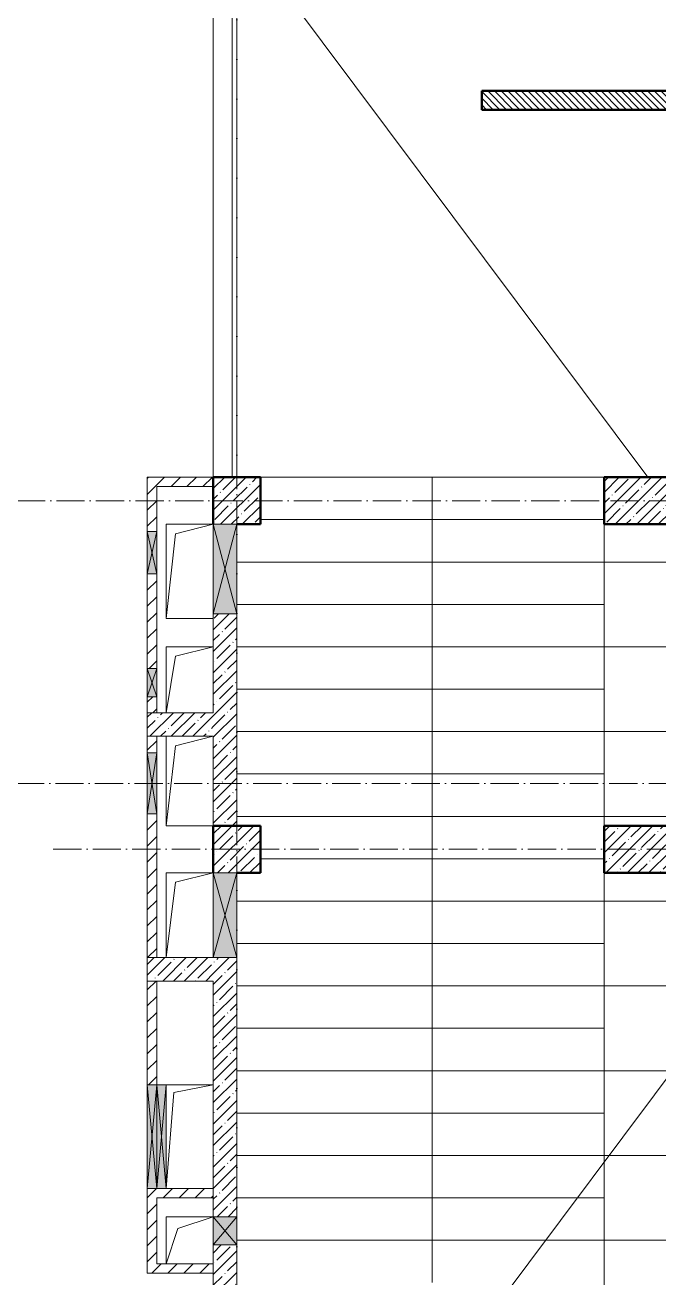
# Model space of a CAD drawing. Header units: millimetres. Extents: x -213536 to 1564669, y -45299 to 942238.
# Drawn here: x 551884 to 558614, y 589775 to 603075 of the extents above; entities that cross this region are included whole.
import ezdxf

# ---------------------------------------------------------------- set-up
doc = ezdxf.new("R2010")
doc.units = ezdxf.units.MM
doc.linetypes.add('50_200_ШТРИХ_1Т_ш5_п1_п1_', pattern=[700, 500, -100, 0, -100])
for name, color, linetype, lineweight in [('3.1) ЖБ окна 1.2 м', 102, 'Continuous', 30), ('A-DETL-____-OTLN-4', 7, 'Continuous', 18), ('A-DETL-GENF-OTLN', 7, 'Continuous', 9), ('A-FLOR-____-OTLN', 7, 'Continuous', 9), ('A-GENM-____-OTLN', 7, 'Continuous', 9), ('A-GLAZ-____-OTLN', 7, 'Continuous', 9), ('A-WALL-____-MCUT-1', 7, 'Continuous', 9), ('A-WALL-____-MCUT-2', 7, 'Continuous', 50), ('A-WALL-____-PATT-1', 7, 'Continuous', 9), ('A-WALL-FNSH-MCUT-1', 7, 'Continuous', 9), ('I-WALL-____-OTLN', 7, 'Continuous', 9), ('S-COLS-____-MCUT', 7, 'Continuous', 50), ('S-COLS-____-OTLN', 7, 'Continuous', 9), ('S-GRID-____-OTLN-1', 7, '50_200_ШТРИХ_1Т_ш5_п1_п1_', 9), ('S-STRS-____-OTLN-1', 7, 'Continuous', 9)]:
    doc.layers.add(name, color=color, linetype=linetype, lineweight=lineweight)
doc.layers.add('A-GLAZ-____-OTLN-1', color=7, linetype='Continuous', lineweight=9, true_color=0xc0c0c0)
pattern_1 = [(45, (544282.64, 571544.04), (-114.0493, 114.0493), []), (45, (544396.69, 571544.04), (-114.0493, 114.0493), [201.612, -40.322, 3.353, -36.97])]
pattern_2 = [(45, (544282.64, 571544.04), (-84.8528, 84.8528), [])]

# ---------------------------------------------------------------- blocks, each defined once
blk = doc.blocks.new('BSC_Колонна _Прямоугольная - 500х500-V2-АР1_План отверстий 2 этажа в осях 1-64_А-ГГ')
at = {"layer": 'S-COLS-____-OTLN'}
h = blk.add_hatch(dxfattribs=at)
h.set_pattern_fill('FP_28', color=256, style=0, pattern_type=2)
h.set_pattern_definition([(45, (-9850, -26481.04), (-114.04925, 114.04925), []), (45, (-9735.95, -26481.04), (-114.04925, 114.04925), [201.613, -40.323, 3.353, -36.97])])
h.paths.add_polyline_path([(-250, -250), (250, -250), (250, 250), (-250, 250)], flags=0)
at = {"layer": 'S-COLS-____-MCUT'}
for p, q in [((250, 250), (-250, 250)), ((-250, 250), (-250, -250)), ((250, -250), (250, 250)), ((0, -250), (250, -250))]:
    blk.add_line(p, q, dxfattribs=at)
blk = doc.blocks.new('BSC_Колонна _Прямоугольная - 500х700-V5-АР1_План отверстий 2 этажа в осях 1-64_А-ГГ')
at = {"layer": 'S-COLS-____-OTLN'}
h = blk.add_hatch(dxfattribs=at)
h.set_pattern_fill('FP_31', color=256, style=0, pattern_type=2)
h.set_pattern_definition([(315, (-22781.04, 14100), (114.0493, 114.0493), []), (315, (-22781.04, 13985.95), (114.0493, 114.0493), [201.613, -40.323, 3.353, -36.97])])
h.paths.add_polyline_path([(-250, 350), (-250, -350), (250, -350), (250, 350)], flags=0)
at = {"layer": 'S-COLS-____-MCUT'}
for p, q in [((250, 350), (-250, 350)), ((-250, 350), (-250, -350)), ((250, -350), (250, 350)), ((-250, -350), (250, -350))]:
    blk.add_line(p, q, dxfattribs=at)
blk = doc.blocks.new('BSC_Колонна _Прямоугольная - 500х700-V6-АР1_План отверстий 2 этажа в осях 1-64_А-ГГ')
at = {"layer": 'S-COLS-____-OTLN'}
h = blk.add_hatch(dxfattribs=at)
h.set_pattern_fill('FP_32', color=256, style=0, pattern_type=2)
h.set_pattern_definition([(315, (-26481.04, 14100), (114.04925, 114.04925), []), (315, (-26481.04, 13985.95), (114.04925, 114.04925), [201.613, -40.323, 3.353, -36.97])])
h.paths.add_polyline_path([(-250, 350), (-250, -350), (250, -350), (250, 350)], flags=0)
at = {"layer": 'S-COLS-____-MCUT'}
for p, q in [((250, 350), (-250, 350)), ((-250, 350), (-250, -350)), ((250, -350), (250, 350)), ((-250, -350), (250, -350))]:
    blk.add_line(p, q, dxfattribs=at)
blk = doc.blocks.new('AR_Отверстие прямоугольное _в плите_ - AR_Отверстие прямоугольное _в плите_-30552728-АР1_План отверстий 2 этажа в осях 1-64_А-ГГ')
at = {"layer": 'A-GENM-____-OTLN'}
for p, q in [((250, 500), (-250, 500)), ((-250, 500), (-250, -500)), ((-250, -500), (-150, 400)), ((-150, 400), (250, 500)), ((-250, -500), (250, -500))]:
    blk.add_line(p, q, dxfattribs=at)
blk = doc.blocks.new('AR_Отверстие прямоугольное _в плите_ - AR_Отверстие прямоугольное _в плите_-30552824-АР1_План отверстий 2 этажа в осях 1-64_А-ГГ')
at = {"layer": 'A-GENM-____-OTLN'}
for p, q in [((250, 350), (-250, 350)), ((-250, 350), (-250, -350)), ((-150, 250), (250, 350)), ((-250, -350), (-150, 250))]:
    blk.add_line(p, q, dxfattribs=at)
blk = doc.blocks.new('AR_Отверстие прямоугольное _в плите_ - AR_Отверстие прямоугольное _в плите_-30552826-АР1_План отверстий 2 этажа в осях 1-64_А-ГГ')
at = {"layer": 'A-GENM-____-OTLN'}
for p, q in [((-250, 475), (-250, -475)), ((-150, 375), (250, 475)), ((-250, -475), (-150, 375)), ((-250, -475), (250, -475))]:
    blk.add_line(p, q, dxfattribs=at)
blk = doc.blocks.new('AR_Отверстие прямоугольное _в плите_ - AR_Отверстие прямоугольное _в плите_-V175-АР1_План отверстий 2 этажа в осях 1-64_А-ГГ')
at = {"layer": 'A-GENM-____-OTLN'}
for p, q in [((250, 450), (-250, 450)), ((-250, 450), (-250, -450)), ((-150, 350), (250, 450)), ((-250, -450), (-150, 350))]:
    blk.add_line(p, q, dxfattribs=at)
blk = doc.blocks.new('AR_Отверстие прямоугольное _в плите_ - AR_Отверстие прямоугольное _в плите_-V186-АР1_План отверстий 2 этажа в осях 1-64_А-ГГ')
at = {"layer": 'A-GENM-____-OTLN'}
for p, q in [((250, 250), (-250, 250)), ((-250, 250), (-250, -250)), ((-125, 125), (250, 250)), ((-250, -250), (-125, 125))]:
    blk.add_line(p, q, dxfattribs=at)
blk = doc.blocks.new('AR_Отверстие прямоугольное _в стене__БезПР - AR_Отверстие прямоугольное _в стене__БезПР-30590122-АР1_План отверстий 2 этажа в осях 1-64_А-ГГ')
at = {"layer": 'A-GLAZ-____-OTLN-1'}
blk.add_hatch(color=256, dxfattribs=at).paths.add_polyline_path([(475, -125), (475, 125), (-475, 125), (-475, -125)], flags=0)
at = {"layer": 'A-DETL-GENF-OTLN'}
for p, q in [((-475, -125), (-475, 125)), ((-475, 125), (475, 125)), ((475, 125), (-475, -125)), ((-475, 125), (475, -125)), ((475, 125), (-475, 125)), ((-475, 125), (-475, -125)), ((475, 125), (475, -125)), ((475, -125), (475, 125)), ((475, -125), (-475, -125)), ((-475, -125), (475, -125))]:
    blk.add_line(p, q, dxfattribs=at)
at = {"layer": 'A-GLAZ-____-OTLN'}
blk.add_line((475, 125), (-475, 125), dxfattribs=at)
blk = doc.blocks.new('AR_Отверстие прямоугольное _в стене__БезПР - AR_Отверстие прямоугольное _в стене__БезПР-30590124-АР1_План отверстий 2 этажа в осях 1-64_А-ГГ')
at = {"layer": 'A-GLAZ-____-OTLN-1'}
blk.add_hatch(color=256, dxfattribs=at).paths.add_polyline_path([(450, -125), (450, 125), (-450, 125), (-450, -125)], flags=0)
at = {"layer": 'A-DETL-GENF-OTLN'}
for p, q in [((-450, -125), (-450, 125)), ((-450, 125), (450, 125)), ((450, 125), (-450, -125)), ((-450, 125), (450, -125)), ((450, 125), (-450, 125)), ((-450, 125), (-450, -125)), ((450, 125), (450, -125)), ((450, -125), (450, 125)), ((450, -125), (-450, -125)), ((-450, -125), (450, -125))]:
    blk.add_line(p, q, dxfattribs=at)
at = {"layer": 'A-GLAZ-____-OTLN'}
blk.add_line((450, 125), (-450, 125), dxfattribs=at)
blk = doc.blocks.new('AR_Отверстие прямоугольное _в стене__БезПР - AR_Отверстие прямоугольное _в стене__БезПР-30460031-АР1_План отверстий 2 этажа в осях 1-64_А-ГГ')
at = {"layer": 'A-GLAZ-____-OTLN-1'}
blk.add_hatch(color=256, dxfattribs=at).paths.add_polyline_path([(150, 125), (-150, 125), (-150, -125), (150, -125)], flags=0)
at = {"layer": 'A-DETL-GENF-OTLN'}
for p, q in [((-150, -125), (-150, 125)), ((-150, 125), (150, 125)), ((150, 125), (-150, -125)), ((-150, 125), (150, -125)), ((150, 125), (-150, 125)), ((-150, 125), (-150, -125)), ((150, 125), (150, -125)), ((150, -125), (150, 125)), ((150, -125), (-150, -125)), ((-150, -125), (150, -125))]:
    blk.add_line(p, q, dxfattribs=at)
at = {"layer": 'A-GLAZ-____-OTLN'}
blk.add_line((150, 125), (-150, 125), dxfattribs=at)
blk = doc.blocks.new('AR_Отверстие прямоугольное _в плите_ - AR_Отверстие прямоугольное _в плите_-30552711-АР1_План отверстий 2 этажа в осях 1-64_А-ГГ')
at = {"layer": 'A-GENM-____-OTLN'}
for p, q in [((250, 550), (-250, 550)), ((-167, 467), (250, 550)), ((-250, -550), (-167, 467))]:
    blk.add_line(p, q, dxfattribs=at)
blk = doc.blocks.new('AR_Отверстие прямоугольное _в стене__БезПР - AR_Отверстие прямоугольное _в стене__БезПР-36428237-АР1_План отверстий 2 этажа в осях 1-64_А-ГГ')
at = {"layer": 'A-GLAZ-____-OTLN'}
blk.add_hatch(color=256, dxfattribs=at).paths.add_polyline_path([(-325, -50), (325, -50), (325, 50), (-325, 50)], flags=0)
at = {"layer": 'A-DETL-GENF-OTLN'}
for p, q in [((-325, -50), (-325, 50)), ((-325, 50), (325, 50)), ((325, 50), (-325, -50)), ((-325, 50), (325, -50)), ((325, 50), (-325, 50)), ((-325, 50), (-325, -50)), ((325, 50), (325, -50)), ((325, -50), (325, 50)), ((325, -50), (-325, -50)), ((-325, -50), (325, -50))]:
    blk.add_line(p, q, dxfattribs=at)
at = {"layer": 'A-GLAZ-____-OTLN'}
blk.add_line((325, 50), (-325, 50), dxfattribs=at)
blk = doc.blocks.new('AR_Отверстие прямоугольное _в стене_ - AR_Отверстие прямоугольное _в стене__ОВ-36889588-АР1_План отверстий 2 этажа в осях 1-64_А-ГГ')
at = {"layer": 'A-GLAZ-____-OTLN'}
blk.add_hatch(color=256, dxfattribs=at).paths.add_polyline_path([(-550, -50), (550, -50), (550, 50), (-550, 50)], flags=0)
at = {"layer": 'A-DETL-GENF-OTLN'}
for p, q in [((-550, -50), (-550, 50)), ((-550, 50), (550, 50)), ((550, 50), (-550, -50)), ((-550, 50), (550, -50)), ((550, 50), (-550, 50)), ((-550, 50), (-550, -50)), ((550, 50), (550, -50)), ((550, -50), (550, 50))]:
    blk.add_line(p, q, dxfattribs=at)
blk = doc.blocks.new('AR_Отверстие прямоугольное _в стене__БезПР - AR_Отверстие прямоугольное _в стене__БезПР-36788913-АР1_План отверстий 2 этажа в осях 1-64_А-ГГ')
at = {"layer": 'A-GLAZ-____-OTLN'}
blk.add_hatch(color=256, dxfattribs=at).paths.add_polyline_path([(-225, -50), (225, -50), (225, 50), (-225, 50)], flags=0)
at = {"layer": 'A-DETL-GENF-OTLN'}
for p, q in [((-225, -50), (-225, 50)), ((-225, 50), (225, 50)), ((225, 50), (-225, -50)), ((-225, 50), (225, -50)), ((225, 50), (-225, 50)), ((-225, 50), (-225, -50)), ((225, 50), (225, -50)), ((225, -50), (225, 50)), ((225, -50), (-225, -50)), ((-225, -50), (225, -50))]:
    blk.add_line(p, q, dxfattribs=at)
at = {"layer": 'A-GLAZ-____-OTLN'}
blk.add_line((225, 50), (-225, 50), dxfattribs=at)
blk = doc.blocks.new('AR_Отверстие прямоугольное _в стене__БезПР - AR_Отверстие прямоугольное _в стене__БезПР-36788904-АР1_План отверстий 2 этажа в осях 1-64_А-ГГ')
at = {"layer": 'A-GLAZ-____-OTLN'}
blk.add_hatch(color=256, dxfattribs=at).paths.add_polyline_path([(150, -50), (150, 50), (-150, 50), (-150, -50)], flags=0)
at = {"layer": 'A-DETL-GENF-OTLN'}
for p, q in [((-150, -50), (-150, 50)), ((-150, 50), (150, 50)), ((150, 50), (-150, -50)), ((-150, 50), (150, -50)), ((150, 50), (-150, 50)), ((-150, 50), (-150, -50)), ((150, 50), (150, -50)), ((150, -50), (150, 50)), ((150, -50), (-150, -50)), ((-150, -50), (150, -50))]:
    blk.add_line(p, q, dxfattribs=at)
at = {"layer": 'A-GLAZ-____-OTLN'}
blk.add_line((150, 50), (-150, 50), dxfattribs=at)
blk = doc.blocks.new('AR_Отверстие прямоугольное _в стене_ - AR_Отверстие прямоугольное _в стене__ОВ-36943067-АР1_План отверстий 2 этажа в осях 1-64_А-ГГ')
at = {"layer": 'A-GLAZ-____-OTLN'}
blk.add_hatch(color=256, dxfattribs=at).paths.add_polyline_path([(-550, -50), (550, -50), (550, 50), (-550, 50)], flags=0)
at = {"layer": 'A-DETL-GENF-OTLN'}
for p, q in [((-550, -50), (-550, 50)), ((-550, 50), (550, 50)), ((550, 50), (-550, -50)), ((-550, 50), (550, -50)), ((550, 50), (-550, 50)), ((-550, 50), (-550, -50)), ((550, 50), (550, -50)), ((550, -50), (550, 50)), ((550, -50), (-550, -50)), ((-550, -50), (550, -50))]:
    blk.add_line(p, q, dxfattribs=at)
blk = doc.blocks.new('2этаж')
at = {"layer": 'S-GRID-____-OTLN-1', "color": 251, "ltscale": 0.6, "true_color": 0x636466}
for p, q in [((-5741.7, 454533.3), (-5741.7, 508896.9)), ((-20260.4, 485497), (11116.1, 485497)), ((11116.1, 482497), (-20260.4, 482497)), ((-7691.7, 481797), (11116.1, 481797))]:
    blk.add_line(p, q, dxfattribs=at)

msp = doc.modelspace()

# ---------------------------------------------------------------- hatches: boundary and pattern name
at = {"layer": 'A-WALL-____-PATT-1'}
h = msp.add_hatch(dxfattribs=at)
h.set_pattern_fill('FP_6', color=256, style=0, pattern_type=2)
h.set_pattern_definition([(135, (544282.637, 571544.04), (-35.35534, -35.35534), [])])
h.paths.add_polyline_path([(566032.6, 602175.1), (566032.6, 602375.1), (556732.6, 602375.1), (556732.6, 602175.1), (565478.5, 602175.1)], flags=0)
h = msp.add_hatch(dxfattribs=at)
h.set_pattern_fill('FP_4', color=256, style=0, pattern_type=2)
h.set_pattern_definition(pattern_2)
h.paths.add_polyline_path([(553882.6, 598175.1), (553882.6, 598275.1), (553182.6, 598275.1), (553182.6, 598175.1), (553282.6, 598175.1)], flags=0)
h = msp.add_hatch(dxfattribs=at)
h.set_pattern_fill('FP_4', color=256, style=0, pattern_type=2)
h.set_pattern_definition(pattern_2)
h.paths.add_polyline_path([(553282.6, 595775.1), (553282.6, 595945.1), (553182.6, 595945.1), (553182.6, 595775.1)], flags=0)
h.paths.add_polyline_path([(553182.6, 596245.1), (553282.6, 596245.1), (553282.6, 597250.1), (553182.6, 597250.1), (553182.6, 596359.8)], flags=0)
h.paths.add_polyline_path([(553182.6, 597700.1), (553282.6, 597700.1), (553282.6, 598175.1), (553182.6, 598175.1)], flags=0)
h = msp.add_hatch(dxfattribs=at)
h.set_pattern_fill('FP_25', color=256, style=0, pattern_type=2)
h.set_pattern_definition(pattern_1)
h.paths.add_polyline_path([(554132.6, 594575.1), (554132.6, 596825.1), (553882.6, 596825.1), (553882.6, 594575.1)], flags=0)
h = msp.add_hatch(dxfattribs=at)
h.set_pattern_fill('FP_25', color=256, style=0, pattern_type=2)
h.set_pattern_definition(pattern_1)
h.paths.add_polyline_path([(553882.6, 595525.1), (553882.6, 595775.1), (553182.6, 595775.1), (553182.6, 595525.1)], flags=0)
h = msp.add_hatch(dxfattribs=at)
h.set_pattern_fill('FP_4', color=256, style=0, pattern_type=2)
h.set_pattern_definition(pattern_2)
h.paths.add_polyline_path([(553182.6, 593175.1), (553282.6, 593175.1), (553282.6, 594700.1), (553182.6, 594700.1), (553182.6, 594639.8)], flags=0)
h.paths.add_polyline_path([(553182.6, 595350.1), (553282.6, 595350.1), (553282.6, 595525.1), (553182.6, 595525.1)], flags=0)
h = msp.add_hatch(dxfattribs=at)
h.set_pattern_fill('FP_25', color=256, style=0, pattern_type=2)
h.set_pattern_definition(pattern_1)
h.paths.add_polyline_path([(553882.6, 592925.1), (553882.6, 593175.1), (553182.6, 593175.1), (553182.6, 592925.1)], flags=0)
h = msp.add_hatch(dxfattribs=at)
h.set_pattern_fill('FP_25', color=256, style=0, pattern_type=2)
h.set_pattern_definition(pattern_1)
h.paths.add_polyline_path([(553882.6, 589275.1), (554132.6, 589275.1), (554132.6, 590125.1), (553882.6, 590125.1), (553882.6, 589479.8)], flags=0)
h.paths.add_polyline_path([(553882.6, 590425.1), (554132.6, 590425.1), (554132.6, 593175.1), (553882.6, 593175.1), (553882.6, 592919.8)], flags=0)
h = msp.add_hatch(dxfattribs=at)
h.set_pattern_fill('FP_4', color=256, style=0, pattern_type=2)
h.set_pattern_definition(pattern_2)
h.paths.add_polyline_path([(553282.6, 589925.1), (553282.6, 590725.1), (553182.6, 590725.1), (553182.6, 589925.1)], flags=0)
h.paths.add_polyline_path([(553232.6, 591825.1), (553282.6, 591825.1), (553282.6, 592925.1), (553182.6, 592925.1), (553182.6, 591825.1)], flags=0)
h = msp.add_hatch(dxfattribs=at)
h.set_pattern_fill('FP_4', color=256, style=0, pattern_type=2)
h.set_pattern_definition(pattern_2)
h.paths.add_polyline_path([(553282.6, 590625.1), (553882.6, 590625.1), (553882.6, 590725.1), (553282.6, 590725.1)], flags=0)
h = msp.add_hatch(dxfattribs=at)
h.set_pattern_fill('FP_4', color=256, style=0, pattern_type=2)
h.set_pattern_definition(pattern_2)
h.paths.add_polyline_path([(553882.6, 589825.1), (553882.6, 589925.1), (553182.6, 589925.1), (553182.6, 589825.1)], flags=0)
at = {"layer": 'S-COLS-____-OTLN'}
h = msp.add_hatch(dxfattribs=at)
h.set_pattern_fill('FP_25', color=256, style=0, pattern_type=2)
h.set_pattern_definition(pattern_1)
h.paths.add_polyline_path([(553882.6, 594075.1), (554382.6, 594075.1), (554382.6, 594575.1), (553882.6, 594575.1)], flags=0)

# ---------------------------------------------------------------- linework, layer by layer
at = {"layer": 'A-DETL-____-OTLN-4'}
for p, q in [((554382.6, 586125.1), (567582.6, 603775.1)), ((558496, 598275.1), (554382.6, 603775.1))]:
    msp.add_line(p, q, dxfattribs=at)
at = {"layer": 'A-FLOR-____-OTLN'}
for p, q in [((554132.6, 598275.1), (554132.6, 603775.1)), ((553382.6, 597775.1), (553882.6, 597775.1)), ((553382.6, 596775.1), (553382.6, 597775.1)), ((553882.6, 596775.1), (553382.6, 596775.1)), ((553382.6, 596474.8), (553882.6, 596474.8)), ((553382.6, 595775.1), (553382.6, 596474.8)), ((553382.6, 594575.1), (553382.6, 595525.1)), ((553882.6, 594575.1), (553382.6, 594575.1)), ((553382.6, 594075.1), (553882.6, 594075.1)), ((553382.6, 593175.1), (553382.6, 594075.1)), ((553382.6, 591825.1), (553882.6, 591825.1)), ((553382.6, 590425.1), (553882.6, 590425.1)), ((553382.6, 589925.1), (553382.6, 590425.1))]:
    msp.add_line(p, q, dxfattribs=at)
at = {"layer": 'A-WALL-____-MCUT-1'}
for p, q in [((553882.6, 596825.1), (553882.6, 595775.1)), ((554132.6, 594575.1), (554132.6, 596825.1)), ((553882.6, 595775.1), (553182.6, 595775.1)), ((553182.6, 595775.1), (553182.6, 595525.1)), ((553182.6, 595525.1), (553882.6, 595525.1)), ((553882.6, 595525.1), (553882.6, 594575.1)), ((553882.6, 594575.1), (554132.6, 594575.1)), ((553882.6, 593175.1), (553182.6, 593175.1)), ((553182.6, 593175.1), (553182.6, 592925.1)), ((554132.6, 590425.1), (554132.6, 593175.1)), ((553182.6, 592925.1), (553882.6, 592925.1)), ((553882.6, 592925.1), (553882.6, 590425.1)), ((553882.6, 590125.1), (553882.6, 589275.1)), ((554132.6, 589275.1), (554132.6, 590125.1))]:
    msp.add_line(p, q, dxfattribs=at)
at = {"layer": 'A-WALL-____-MCUT-2'}
for p, q in [((566032.6, 602375.1), (556732.6, 602375.1)), ((556732.6, 602375.1), (556732.6, 602175.1)), ((556732.6, 602175.1), (566032.6, 602175.1))]:
    msp.add_line(p, q, dxfattribs=at)
at = {"layer": 'A-WALL-FNSH-MCUT-1'}
for p, q in [((553882.6, 598275.1), (553182.6, 598275.1)), ((553182.6, 598275.1), (553182.6, 597700.1)), ((553282.6, 598175.1), (553882.6, 598175.1)), ((553282.6, 597700.1), (553282.6, 598175.1)), ((553182.6, 597250.1), (553182.6, 596245.1)), ((553282.6, 596245.1), (553282.6, 597250.1)), ((553182.6, 595945.1), (553182.6, 595775.1)), ((553282.6, 595775.1), (553282.6, 595945.1)), ((553182.6, 595525.1), (553182.6, 595350.1)), ((553282.6, 595350.1), (553282.6, 595525.1)), ((553182.6, 594700.1), (553182.6, 593175.1)), ((553282.6, 593175.1), (553282.6, 594700.1)), ((553182.6, 592925.1), (553182.6, 591825.1)), ((553282.6, 591825.1), (553282.6, 592925.1)), ((553182.6, 590725.1), (553182.6, 589825.1)), ((553882.6, 590725.1), (553382.6, 590725.1)), ((553282.6, 590625.1), (553882.6, 590625.1)), ((553282.6, 589925.1), (553282.6, 590625.1)), ((553882.6, 589925.1), (553282.6, 589925.1)), ((553182.6, 589825.1), (553882.6, 589825.1))]:
    msp.add_line(p, q, dxfattribs=at)
at = {"layer": 'I-WALL-____-OTLN'}
for p, q in [((553882.6, 598275.1), (553882.6, 603775.1)), ((554082.6, 603775.1), (554082.6, 598275.1))]:
    msp.add_line(p, q, dxfattribs=at)
at = {"layer": 'S-COLS-____-MCUT'}
for p, q in [((554382.6, 594575.1), (553882.6, 594575.1)), ((553882.6, 594575.1), (553882.6, 594075.1)), ((554382.6, 594075.1), (554382.6, 594575.1)), ((554132.6, 594075.1), (554382.6, 594075.1))]:
    msp.add_line(p, q, dxfattribs=at)
at = {"layer": 'S-STRS-____-OTLN-1'}
for p, q in [((558032.6, 598275.1), (554382.6, 598275.1)), ((558032.6, 598275.1), (554382.6, 598275.1)), ((556207.6, 598275.1), (556207.6, 597825.1)), ((558032.6, 597825.1), (554382.6, 597825.1)), ((558032.6, 597825.1), (554382.6, 597825.1)), ((556207.6, 597825.1), (556207.6, 597375.1)), ((558032.6, 597775.1), (558032.6, 597375.1)), ((558032.6, 597775.1), (558032.6, 597375.1)), ((558032.6, 597375.1), (554132.6, 597375.1)), ((558032.6, 597375.1), (554132.6, 597375.1)), ((556207.6, 597375.1), (556207.6, 596925.1)), ((558032.6, 597375.1), (558032.6, 596475.1)), ((565632.6, 597375.1), (558032.6, 597375.1)), ((565632.6, 597375.1), (558032.6, 597375.1)), ((558032.6, 596925.1), (554132.6, 596925.1)), ((558032.6, 596925.1), (554132.6, 596925.1)), ((556207.6, 596925.1), (556207.6, 596475.1)), ((558032.6, 596925.1), (558032.6, 596475.1)), ((558032.6, 596475.1), (554132.6, 596475.1)), ((558032.6, 596475.1), (554132.6, 596475.1)), ((556207.6, 596475.1), (556207.6, 596025.1)), ((558032.6, 596475.1), (558032.6, 595575.1)), ((565632.6, 596475.1), (558032.6, 596475.1)), ((565632.6, 596475.1), (558032.6, 596475.1)), ((558032.6, 596025.1), (554132.6, 596025.1)), ((558032.6, 596025.1), (554132.6, 596025.1)), ((556207.6, 596025.1), (556207.6, 595575.1)), ((558032.6, 596025.1), (558032.6, 595575.1)), ((558032.6, 595575.1), (554132.6, 595575.1)), ((558032.6, 595575.1), (554132.6, 595575.1)), ((556207.6, 595575.1), (556207.6, 595125.1)), ((558032.6, 595575.1), (558032.6, 594675.1)), ((565632.6, 595575.1), (558032.6, 595575.1)), ((565632.6, 595575.1), (558032.6, 595575.1)), ((558032.6, 595125.1), (554132.6, 595125.1)), ((558032.6, 595125.1), (554132.6, 595125.1)), ((556207.6, 595125.1), (556207.6, 594675.1)), ((558032.6, 595125.1), (558032.6, 594675.1)), ((558032.6, 594675.1), (554132.6, 594675.1)), ((558032.6, 594675.1), (554132.6, 594675.1)), ((556207.6, 594675.1), (556207.6, 594225.1)), ((558032.6, 594675.1), (558032.6, 594575.1)), ((565632.6, 594675.1), (558032.6, 594675.1)), ((565632.6, 594675.1), (558032.6, 594675.1)), ((558032.6, 594225.1), (554382.6, 594225.1)), ((558032.6, 594225.1), (554382.6, 594225.1)), ((556207.6, 594225.1), (556207.6, 593775.1)), ((558032.6, 594075.1), (558032.6, 593775.1)), ((558032.6, 594075.1), (558032.6, 593775.1)), ((558032.6, 593775.1), (554132.6, 593775.1)), ((558032.6, 593775.1), (554132.6, 593775.1)), ((556207.6, 593775.1), (556207.6, 593325.1)), ((558032.6, 593775.1), (558032.6, 592875.1)), ((565632.6, 593775.1), (558032.6, 593775.1)), ((565632.6, 593775.1), (558032.6, 593775.1)), ((558032.6, 593325.1), (554132.6, 593325.1)), ((558032.6, 593325.1), (554132.6, 593325.1)), ((556207.6, 593325.1), (556207.6, 592875.1)), ((558032.6, 593325.1), (558032.6, 592875.1)), ((558032.6, 592875.1), (554132.6, 592875.1)), ((558032.6, 592875.1), (554132.6, 592875.1)), ((556207.6, 592875.1), (556207.6, 592425.1)), ((558032.6, 592875.1), (558032.6, 591975.1)), ((565632.6, 592875.1), (558032.6, 592875.1)), ((565632.6, 592875.1), (558032.6, 592875.1)), ((558032.6, 592425.1), (554132.6, 592425.1)), ((558032.6, 592425.1), (554132.6, 592425.1)), ((556207.6, 592425.1), (556207.6, 591975.1)), ((558032.6, 592425.1), (558032.6, 591975.1)), ((558032.6, 591975.1), (554132.6, 591975.1)), ((558032.6, 591975.1), (554132.6, 591975.1)), ((556207.6, 591975.1), (556207.6, 591525.1)), ((558032.6, 591975.1), (558032.6, 591075.1)), ((565632.6, 591975.1), (558032.6, 591975.1)), ((565632.6, 591975.1), (558032.6, 591975.1)), ((558032.6, 591525.1), (554132.6, 591525.1)), ((558032.6, 591525.1), (554132.6, 591525.1)), ((556207.6, 591525.1), (556207.6, 591075.1)), ((558032.6, 591525.1), (558032.6, 591075.1)), ((558032.6, 591075.1), (554132.6, 591075.1)), ((558032.6, 591075.1), (554132.6, 591075.1)), ((556207.6, 591075.1), (556207.6, 590625.1)), ((558032.6, 591075.1), (558032.6, 590175.1)), ((565632.6, 591075.1), (558032.6, 591075.1)), ((565632.6, 591075.1), (558032.6, 591075.1)), ((558032.6, 590625.1), (554132.6, 590625.1)), ((558032.6, 590625.1), (554132.6, 590625.1)), ((556207.6, 590625.1), (556207.6, 590175.1)), ((558032.6, 590625.1), (558032.6, 590175.1)), ((558032.6, 590175.1), (554132.6, 590175.1)), ((558032.6, 590175.1), (554132.6, 590175.1)), ((556207.6, 590175.1), (556207.6, 589725.1)), ((558032.6, 590175.1), (558032.6, 589275.1)), ((565632.6, 590175.1), (558032.6, 590175.1)), ((565632.6, 590175.1), (558032.6, 590175.1))]:
    msp.add_line(p, q, dxfattribs=at)

# ---------------------------------------------------------------- block references
at = {"layer": '3.1) ЖБ окна 1.2 м'}
msp.add_blockref('2этаж', (559874.3, 112528.1), dxfattribs=at)
at = {"layer": 'A-GENM-____-OTLN'}
for name, p in [('AR_Отверстие прямоугольное _в плите_ - AR_Отверстие прямоугольное _в плите_-30552728-АР1_План отверстий 2 этажа в осях 1-64_А-ГГ', (553632.6, 597275.1)), ('AR_Отверстие прямоугольное _в плите_ - AR_Отверстие прямоугольное _в плите_-30552824-АР1_План отверстий 2 этажа в осях 1-64_А-ГГ', (553632.6, 596124.8)), ('AR_Отверстие прямоугольное _в плите_ - AR_Отверстие прямоугольное _в плите_-30552826-АР1_План отверстий 2 этажа в осях 1-64_А-ГГ', (553632.6, 595050.1)), ('AR_Отверстие прямоугольное _в плите_ - AR_Отверстие прямоугольное _в плите_-V175-АР1_План отверстий 2 этажа в осях 1-64_А-ГГ', (553632.6, 593625.1)), ('AR_Отверстие прямоугольное _в плите_ - AR_Отверстие прямоугольное _в плите_-30552711-АР1_План отверстий 2 этажа в осях 1-64_А-ГГ', (553632.6, 591275.1)), ('AR_Отверстие прямоугольное _в плите_ - AR_Отверстие прямоугольное _в плите_-V186-АР1_План отверстий 2 этажа в осях 1-64_А-ГГ', (553632.6, 590175.1))]:
    msp.add_blockref(name, p, dxfattribs=at)
at = {"layer": 'A-GLAZ-____-OTLN'}
for name, p, rotation in [('AR_Отверстие прямоугольное _в стене__БезПР - AR_Отверстие прямоугольное _в стене__БезПР-30590122-АР1_План отверстий 2 этажа в осях 1-64_А-ГГ', (554007.6, 597300.1), 269.9999999999999), ('AR_Отверстие прямоугольное _в стене__БезПР - AR_Отверстие прямоугольное _в стене__БезПР-36788913-АР1_План отверстий 2 этажа в осях 1-64_А-ГГ', (553232.6, 597475.1), 89.99999999999991), ('AR_Отверстие прямоугольное _в стене__БезПР - AR_Отверстие прямоугольное _в стене__БезПР-36788904-АР1_План отверстий 2 этажа в осях 1-64_А-ГГ', (553232.6, 596095.1), 89.99999999999991), ('AR_Отверстие прямоугольное _в стене__БезПР - AR_Отверстие прямоугольное _в стене__БезПР-36428237-АР1_План отверстий 2 этажа в осях 1-64_А-ГГ', (553232.6, 595025.1), 89.99999999999991), ('AR_Отверстие прямоугольное _в стене__БезПР - AR_Отверстие прямоугольное _в стене__БезПР-30590124-АР1_План отверстий 2 этажа в осях 1-64_А-ГГ', (554007.6, 593625.1), 269.9999999999999), ('AR_Отверстие прямоугольное _в стене_ - AR_Отверстие прямоугольное _в стене__ОВ-36889588-АР1_План отверстий 2 этажа в осях 1-64_А-ГГ', (553232.6, 591275.1), 89.99999999999991), ('AR_Отверстие прямоугольное _в стене_ - AR_Отверстие прямоугольное _в стене__ОВ-36943067-АР1_План отверстий 2 этажа в осях 1-64_А-ГГ', (553332.6, 591275.1), 269.9999999999999), ('AR_Отверстие прямоугольное _в стене__БезПР - AR_Отверстие прямоугольное _в стене__БезПР-30460031-АР1_План отверстий 2 этажа в осях 1-64_А-ГГ', (554007.6, 590275.1), 269.9999999999999)]:
    msp.add_blockref(name, p, dxfattribs=dict(at, rotation=rotation))
at = {"layer": 'S-COLS-____-OTLN'}
msp.add_blockref('BSC_Колонна _Прямоугольная - 500х500-V2-АР1_План отверстий 2 этажа в осях 1-64_А-ГГ', (554132.6, 598025.1), dxfattribs=at)
at = {"layer": 'S-COLS-____-OTLN', "rotation": 89.9999999999999}
for name, p in [('BSC_Колонна _Прямоугольная - 500х700-V6-АР1_План отверстий 2 этажа в осях 1-64_А-ГГ', (558382.6, 598025.1)), ('BSC_Колонна _Прямоугольная - 500х700-V5-АР1_План отверстий 2 этажа в осях 1-64_А-ГГ', (558382.6, 594325.1))]:
    msp.add_blockref(name, p, dxfattribs=at)

doc.saveas('drawing.dxf')
